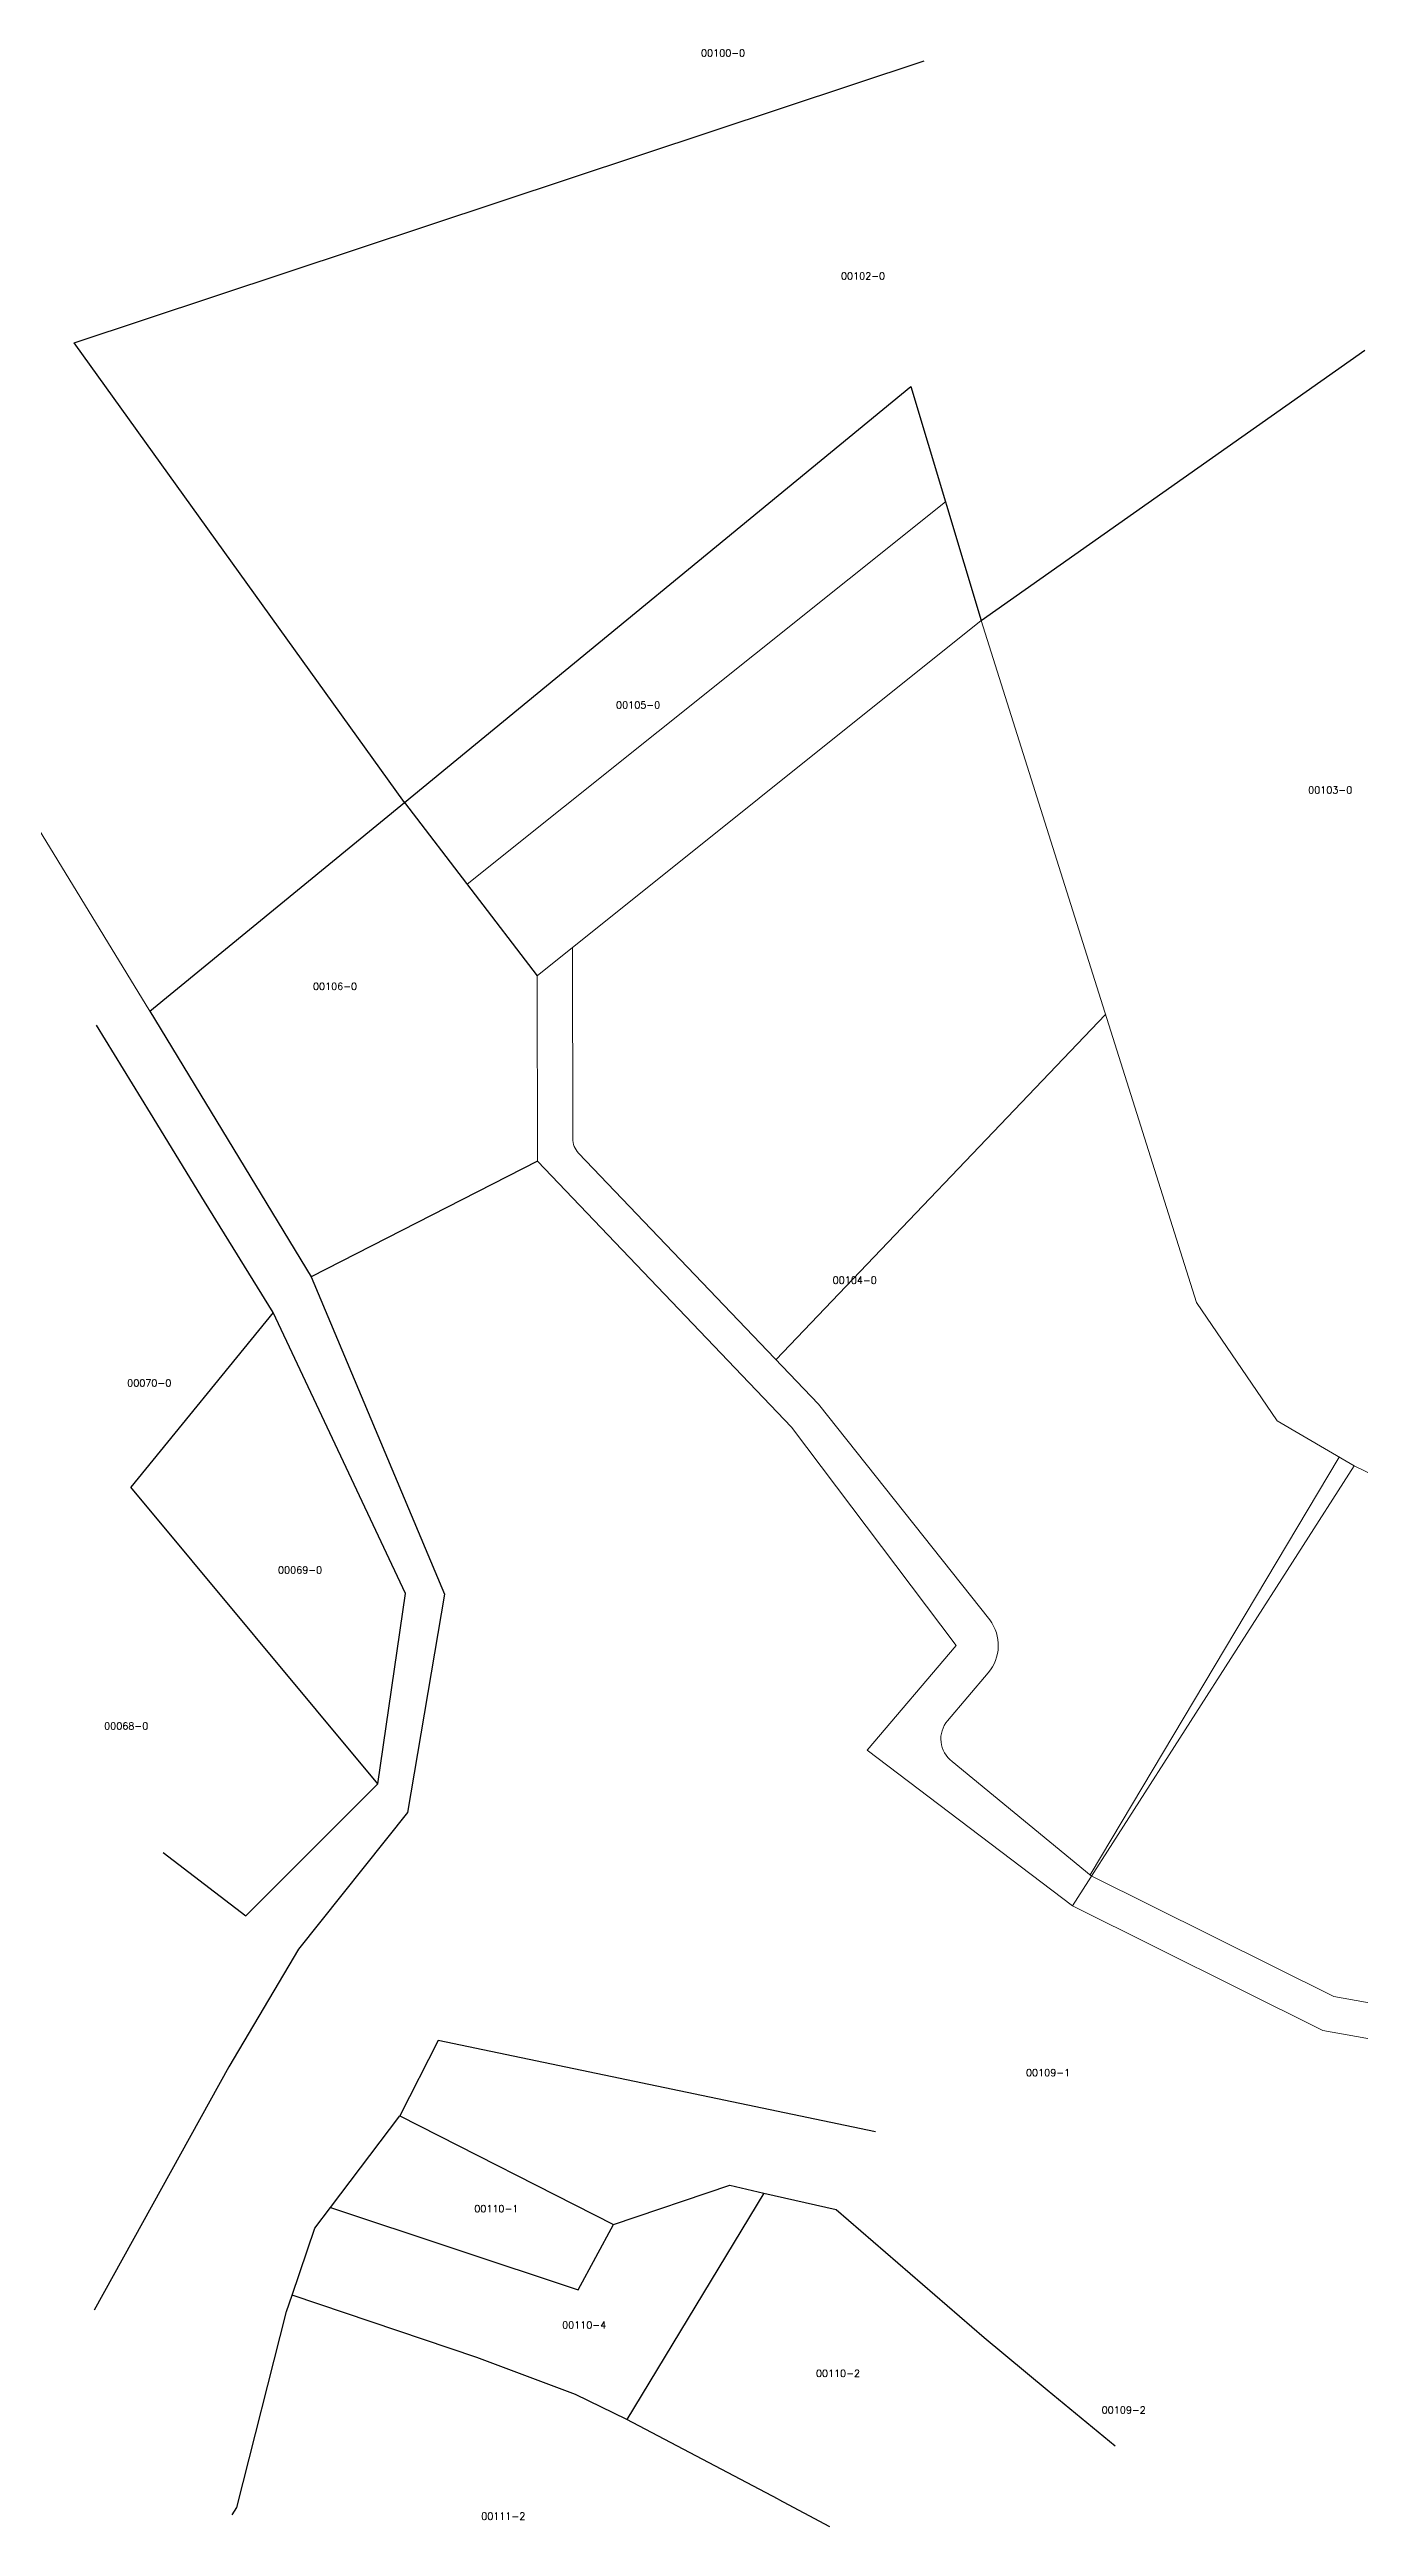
# Model space of a CAD drawing. Header units: metres. Extents: x 7517949 to 7519781, y 4692820 to 4693869.
# Drawn here: x 7518986.8 to 7519172.7, y 4693454 to 4693805.6 of the extents above; entities that cross this region are included whole.
import ezdxf

# ---------------------------------------------------------------- set-up
doc = ezdxf.new("R2010")
doc.units = ezdxf.units.M
for name, color, linetype, lineweight in [('Ndarjet', 1, 'Continuous', 0), ('Nr Parceles Baze', 7, 'Continuous', 0), ('Parc-Kojshi', 251, 'Continuous', 0), ('Parcela Baze', 7, 'Continuous', 0), ('ParcReNet_12', 5, 'Continuous', 0)]:
    doc.layers.add(name, color=color, linetype=linetype, lineweight=lineweight)
doc.layers.add('Nr_Parcelave_Fqinje', color=8, linetype='Continuous')
doc.layers.add('Parcelat_Fqinje', color=8, linetype='Continuous')
doc.styles.get("Standard").update_dxf_attribs({"font": 'simplex.shx'})

msp = doc.modelspace()

# ---------------------------------------------------------------- linework, layer by layer
at = {"layer": 'Ndarjet', "flags": 128}
for points in [[(7519113.98, 4693741.43), (7519046.1, 4693687.13)], [(7519089.92, 4693619.63), (7519136.71, 4693668.63)], [(7519169.86, 4693605.84), (7519134.5, 4693546.53)]]:
    msp.add_lwpolyline(points, dxfattribs=at)
msp.add_lwpolyline([(7519061.04, 4693678.16), (7519061.08, 4693651.05, 0.19244), (7519061.91, 4693648.98), (7519095.94, 4693613.33), (7519120.27, 4693582.71, -0.350722), (7519120.05, 4693575.21), (7519114.28, 4693568.41, 0.430201), (7519114.91, 4693562.63), (7519134.66, 4693546.39), (7519169.12, 4693529.24), (7519226.76, 4693518.94), (7519267.12, 4693521.7), (7519294.98, 4693536.02)], format="xyb", dxfattribs=at)
at = {"layer": 'Parc-Kojshi'}
msp.add_lwpolyline([(7518951.52, 4693750.16), (7519001.05, 4693669.13)], dxfattribs=at)
at = {"layer": 'Parcela Baze', "flags": 128}
for points in [[(7519119.04, 4693724.56), (7519109.06, 4693757.78), (7519037.19, 4693698.74), (7519056.05, 4693674.16)], [(7519149.63, 4693627.75), (7519119.04, 4693724.56), (7519056.05, 4693674.16), (7519056.09, 4693647.84), (7519092.12, 4693610.08), (7519115.48, 4693579.09), (7519102.88, 4693564.24), (7519132.02, 4693542.13), (7519171.98, 4693604.6), (7519161.06, 4693610.98)], [(7519289.57, 4693574.79), (7519254.86, 4693579.69), (7519225.94, 4693587.15), (7519201.54, 4693590.32), (7519171.98, 4693604.6), (7519132.02, 4693542.13), (7519167.54, 4693524.45), (7519226.49, 4693513.91), (7519268.49, 4693516.78), (7519295.72, 4693530.78)]]:
    msp.add_lwpolyline(points, close=True, dxfattribs=at)
at = {"layer": 'Parcelat_Fqinje'}
for points in [[(7518990.33, 4693763.97), (7519110.96, 4693804)], [(7519037.19, 4693698.74), (7518990.33, 4693763.97)], [(7519119.04, 4693724.56), (7519173.51, 4693762.95)], [(7519037.19, 4693698.74), (7519109.06, 4693757.78)], [(7519109.06, 4693757.78), (7519119.04, 4693724.56)], [(7519001.05, 4693669.13), (7519037.19, 4693698.74)], [(7519037.19, 4693698.74), (7519056.05, 4693674.16)], [(7519001.13, 4693654.63), (7518993.47, 4693667.15)], [(7519001.05, 4693669.13), (7519023.97, 4693631.42)], [(7519008.79, 4693642.12), (7519001.13, 4693654.63)], [(7519056.09, 4693647.84), (7519023.97, 4693631.42)], [(7519018.56, 4693626.35), (7519008.79, 4693642.12)], [(7519023.97, 4693631.42), (7519042.85, 4693586.35)], [(7519018.56, 4693626.35), (7518998.33, 4693601.57)], [(7519037.35, 4693586.47), (7519018.56, 4693626.35)], [(7519033.42, 4693559.44), (7518998.33, 4693601.57)], [(7519033.42, 4693559.44), (7519037.35, 4693586.47)], [(7519042.85, 4693586.35), (7519037.62, 4693555.39)], [(7519014.67, 4693540.73), (7519033.42, 4693559.44)], [(7519037.62, 4693555.39), (7519022.14, 4693535.99)], [(7519002.94, 4693549.68), (7519014.67, 4693540.73)], [(7519022.14, 4693535.99), (7519012.25, 4693519.3)], [(7519041.97, 4693523.03), (7519036.53, 4693512.33)], [(7519104.03, 4693510.06), (7519041.97, 4693523.03)], [(7519012.25, 4693519.3), (7518993.16, 4693484.72)], [(7519026.69, 4693499.32), (7519036.53, 4693512.33)], [(7519036.53, 4693512.33), (7519066.88, 4693496.92)], [(7519066.88, 4693496.92), (7519083.39, 4693502.46)], [(7519088.21, 4693501.36), (7519068.76, 4693469.24)], [(7519083.39, 4693502.46), (7519088.21, 4693501.36)], [(7519088.21, 4693501.36), (7519098.45, 4693499.03)], [(7519024.46, 4693496.37), (7519026.69, 4693499.32)], [(7519026.69, 4693499.32), (7519061.84, 4693487.63)], [(7519098.45, 4693499.03), (7519119.47, 4693480.88)], [(7519021.23, 4693486.86), (7519024.46, 4693496.37)], [(7519061.84, 4693487.63), (7519066.88, 4693496.92)], [(7519013.4, 4693456.73), (7519020.44, 4693484.54)], [(7519020.44, 4693484.54), (7519021.23, 4693486.86)], [(7519047.46, 4693478.02), (7519021.23, 4693486.86)], [(7519119.47, 4693480.88), (7519128.44, 4693473.45)], [(7519061.47, 4693472.77), (7519047.46, 4693478.02)], [(7519128.44, 4693473.45), (7519138.05, 4693465.5)], [(7519068.76, 4693469.24), (7519061.47, 4693472.77)], [(7519090.22, 4693457.9), (7519068.76, 4693469.24)], [(7519012.72, 4693455.7), (7519013.4, 4693456.73)], [(7519090.22, 4693457.9), (7519097.54, 4693454.04)]]:
    msp.add_lwpolyline(points, dxfattribs=at)
at = {"layer": 'ParcReNet_12', "flags": 128}
msp.add_lwpolyline([(7519132.02, 4693542.13), (7519167.54, 4693524.45), (7519226.49, 4693513.91), (7519268.49, 4693516.78), (7519295.72, 4693530.78), (7519289.57, 4693574.79), (7519254.86, 4693579.69), (7519225.94, 4693587.15), (7519201.54, 4693590.32), (7519171.98, 4693604.6), (7519161.06, 4693610.98), (7519149.63, 4693627.75), (7519119.04, 4693724.56), (7519056.05, 4693674.16), (7519056.09, 4693647.84), (7519092.12, 4693610.08), (7519115.48, 4693579.09), (7519102.88, 4693564.24)], close=True, dxfattribs=at)

# ---------------------------------------------------------------- texts
at = {"layer": 'Nr Parceles Baze'}
for s, p in [('00105-0', (7519067.23, 4693712.07)), ('00104-0', (7519097.98, 4693630.44))]:
    msp.add_text(s, height=1, dxfattribs=at).set_placement(p)
at = {"layer": 'Nr_Parcelave_Fqinje'}
for s, p in [('00100-0', (7519079.29, 4693804.62)), ('00102-0', (7519099.16, 4693772.96)), ('00103-0', (7519165.46, 4693700.02)), ('00106-0', (7519024.21, 4693672.16)), ('00070-0', (7518997.83, 4693615.84)), ('00069-0', (7519019.25, 4693589.32)), ('00109-1', (7519125.42, 4693517.97)), ('00110-1', (7519047.1, 4693498.65)), ('00110-4', (7519059.57, 4693482.14)), ('00110-2', (7519095.6, 4693475.29)), ('00109-2', (7519136.16, 4693470.08)), ('00111-2', (7519048.08, 4693455))]:
    msp.add_text(s, height=1, dxfattribs=at).set_placement(p)
at = {"layer": 'Nr_Parcelave_Fqinje', "color": 2}
msp.add_text('00068-0', height=1, dxfattribs=at).set_placement((7518994.56, 4693567.16))

doc.saveas('drawing.dxf')
